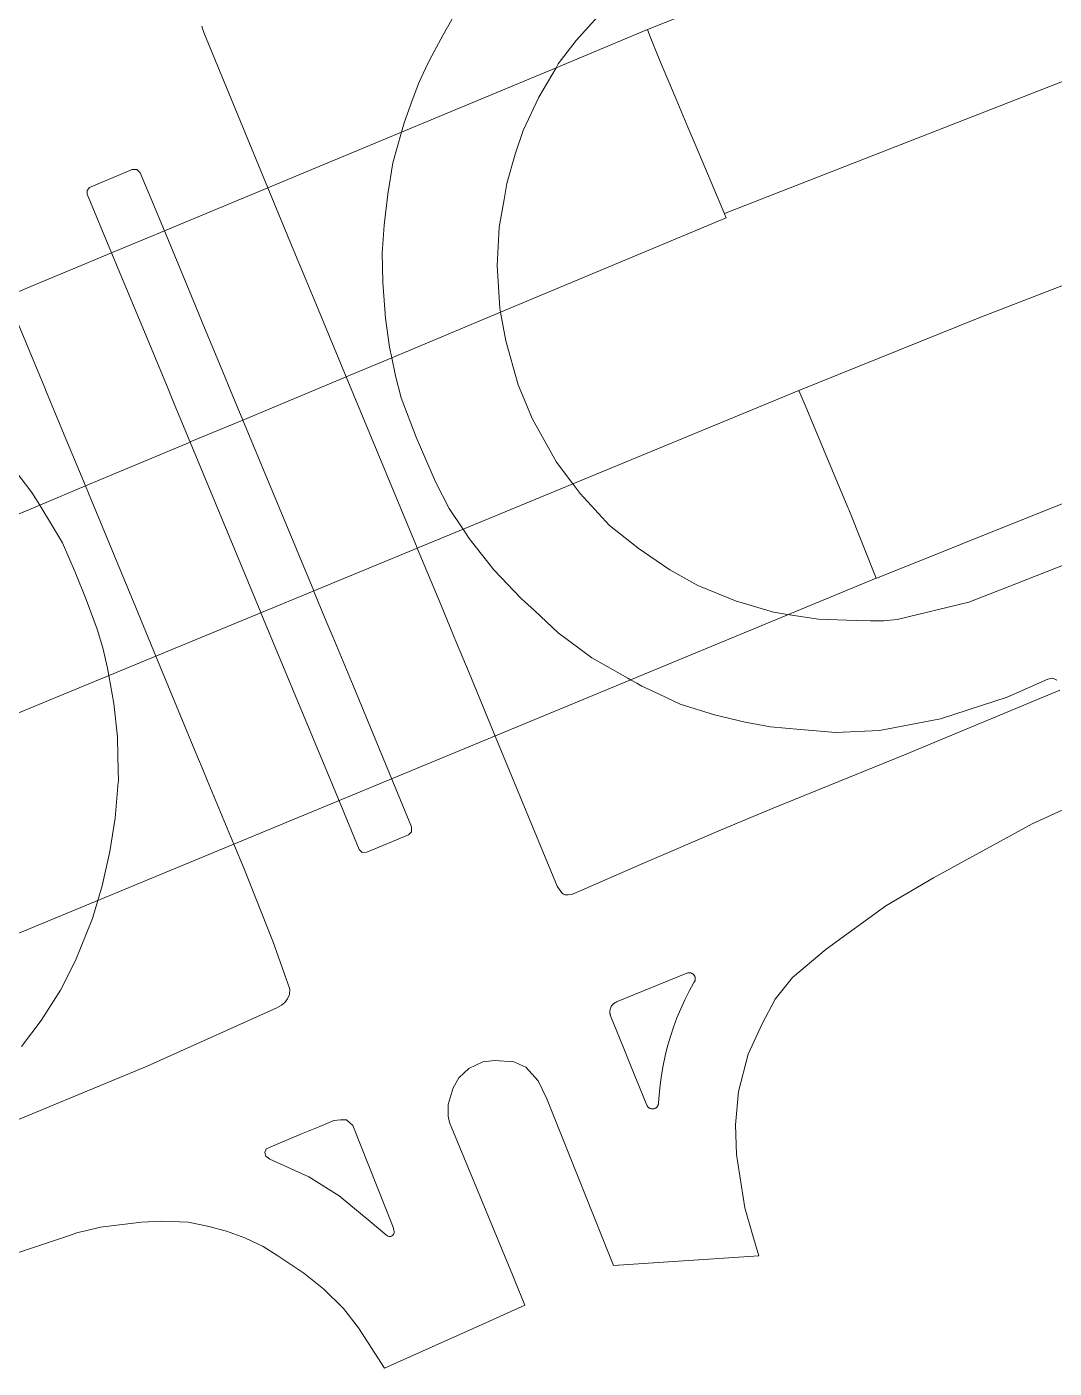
# Model space of a CAD drawing. Header units: metres. Extents: x 662613 to 666742, y 2728069 to 2732733.
# Drawn here: x 664243.6 to 664328.1, y 2729045.2 to 2729155.4 of the extents above; entities that cross this region are included whole.
import ezdxf

# ---------------------------------------------------------------- set-up
doc = ezdxf.new("R2010")
doc.units = ezdxf.units.M
doc.header["$MEASUREMENT"] = 0
doc.layers.add('Xref_DQ_MasterPlan_2024$0$DQ_ROADS', color=8, linetype='Continuous', lineweight=13)

# ---------------------------------------------------------------- blocks, each defined once
blk = doc.blocks.new('Xref_DQ_MasterPlan_2024$0$DQ_Roads_')
at = {"layer": 'Xref_DQ_MasterPlan_2024$0$DQ_ROADS'}
for points in [[(664353.683, 2729160.6813), (664326.0066, 2729149.8697), (664300.9565, 2729140.0841), (664300.9522, 2729140.0819), (664300.8269, 2729140.3778), (664298.6022, 2729145.6329), (664297.9444, 2729147.1866), (664296.9737, 2729149.4795), (664295.6014, 2729152.7211), (664294.806, 2729154.6877), (664294.6215, 2729155.1933), (664320.0876, 2729165.319), (664352.5012, 2729177.8603)], [(664291.0725, 2729156.8464), (664288.7543, 2729154.2921), (664287.2821, 2729152.3747), (664287.1001, 2729152.0603), (664285.6941, 2729149.631), (664284.4011, 2729146.8909), (664283.7394, 2729144.9571), (664283.0612, 2729142.5439), (664282.8312, 2729141.23), (664282.4318, 2729138.9483), (664282.2664, 2729135.7748), (664282.4817, 2729132.2956), (664282.5428, 2729131.9639), (664282.9779, 2729129.6015), (664283.9883, 2729125.9865), (664285.1793, 2729123.1601), (664287.1336, 2729119.6469), (664288.4819, 2729117.8545), (664288.5055, 2729117.8231), (664289.0856, 2729117.0519), (664291.5007, 2729114.4404), (664293.6891, 2729112.6971), (664293.8525, 2729112.5668), (664295.3285, 2729111.5523), (664296.4496, 2729110.7818), (664298.7655, 2729109.4925), (664301.8655, 2729108.23), (664304.9754, 2729107.3044), (664306.2966, 2729107.0979), (664308.6863, 2729106.7244), (664311.7796, 2729106.6252), (664312.9706, 2729106.6087), (664314.0459, 2729106.6087), (664315.1707, 2729106.7079), (664321.0597, 2729108.1293), (664324.9225, 2729109.6486), (664349.3779, 2729119.2669)], [(664334.8633, 2729118.6822), (664324.2024, 2729114.4111), (664321.938, 2729113.5035), (664317.507, 2729111.7274), (664313.4619, 2729110.1059), (664313.4271, 2729110.092), (664311.1742, 2729115.7345), (664311.1212, 2729115.8672), (664310.3391, 2729117.735), (664307.6433, 2729124.1729), (664307.0743, 2729125.5317), (664321.9509, 2729131.5384), (664341.4843, 2729139.0593)], [(664330.8852, 2729092.0106), (664326.2586, 2729089.9076), (664318.1411, 2729085.4633), (664314.2156, 2729083.164), (664309.3227, 2729079.617), (664306.5467, 2729077.2897), (664305.1167, 2729075.4952), (664304.0512, 2729073.4763), (664302.9016, 2729070.9808), (664302.1024, 2729067.9105), (664301.8501, 2729065.1626), (664301.9342, 2729062.7231), (664302.6212, 2729058.3349), (664303.2605, 2729056.1584), (664303.7742, 2729054.4096), (664291.8309, 2729053.6127), (664286.3381, 2729067.3146), (664285.6255, 2729068.7774), (664284.6128, 2729069.9026), (664283.6376, 2729070.3527), (664282.0623, 2729070.4652), (664281.0871, 2729070.3527), (664279.9244, 2729069.7901), (664279.0992, 2729069.0399), (664278.6491, 2729068.2148), (664278.2365, 2729066.827), (664278.2365, 2729065.8893), (664278.3491, 2729065.3642), (664283.5147, 2729052.8427), (664283.6821, 2729052.4371), (664284.5455, 2729050.3441), (664281.3152, 2729048.8948), (664273.0041, 2729045.1661), (664270.8654, 2729048.4686), (664269.6085, 2729050.0707), (664268.0102, 2729051.6553), (664266.3628, 2729052.9698), (664264.2084, 2729054.4002), (664263.0035, 2729055.1618), (664261.5036, 2729055.8743), (664260.0037, 2729056.4148), (664258.5357, 2729056.8235), (664256.876, 2729057.1552), (664254.6261, 2729057.2535), (664253.0012, 2729057.1547), (664249.6326, 2729056.7493), (664248.3949, 2729056.4537), (664247.7713, 2729056.3048), (664246.9924, 2729056.0447), (664242.8782, 2729054.671)], [(664257.9747, 2729155.4742), (664258.0234, 2729155.2735), (664258.1384, 2729154.9604), (664263.4071, 2729142.1911), (664265.5452, 2729137.0091), (664266.518, 2729134.6513), (664267.1981, 2729133.003), (664269.8369, 2729126.6519), (664275.6731, 2729112.6052), (664275.6872, 2729112.5714), (664277.614, 2729107.9337), (664278.6727, 2729105.3858), (664278.9188, 2729104.7934), (664279.9477, 2729102.3169), (664282.1058, 2729097.1079), (664287.2054, 2729084.7992), (664287.4973, 2729084.3481), (664287.6101, 2729084.2188), (664287.7175, 2729084.1362), (664287.8276, 2729084.0812), (664287.9653, 2729084.0757), (664288.0701, 2729084.0777), (664288.1085, 2729084.0785), (664288.348, 2729084.1142), (664288.5897, 2729084.1819), (664294.05, 2729086.555), (664300.8181, 2729089.4661), (664304.8186, 2729091.1437), (664315.8957, 2729095.6419), (664328.5472, 2729100.8898)], [(664328.3049, 2729101.7291), (664327.9766, 2729101.8835), (664327.555, 2729101.7905), (664324.1938, 2729100.331), (664318.7208, 2729098.5375), (664313.7124, 2729097.5704), (664310.1048, 2729097.4122), (664307.2188, 2729097.6583), (664304.7551, 2729097.8869), (664302.6609, 2729098.2562), (664300.1374, 2729098.8577), (664297.3042, 2729099.7545), (664296.2011, 2729100.2717), (664295.5157, 2729100.5931), (664294.1541, 2729101.2315), (664293.7477, 2729101.4603), (664293.2811, 2729101.7229), (664293.0111, 2729101.8749), (664290.0475, 2729103.5431), (664287.2846, 2729105.618), (664285.3244, 2729107.4318), (664284.2381, 2729108.4369), (664281.9855, 2729110.7931), (664279.9586, 2729113.3676), (664279.4539, 2729114.1267), (664279.4397, 2729114.148), (664278.322, 2729115.8293), (664277.178, 2729118.0097), (664275.6101, 2729121.695), (664274.3606, 2729124.9129), (664273.8981, 2729126.7267), (664273.5853, 2729128.219), (664273.4021, 2729129.0925), (664273.0822, 2729131.4743), (664272.8581, 2729134.4113), (664272.7941, 2729136.8571), (664272.819, 2729137.2106), (664272.9532, 2729139.1195), (664273.2732, 2729141.6771), (664273.6732, 2729144.2507), (664274.3986, 2729146.7696), (664274.617, 2729147.5277), (664275.2588, 2729149.3629), (664275.8187, 2729150.8116), (664276.5486, 2729152.4201), (664276.8842, 2729153.0384), (664277.82, 2729154.7624), (664278.8998, 2729156.6507)], [(664241.934, 2729133.2465), (664250.5488, 2729136.835), (664254.8862, 2729138.6417), (664263.4071, 2729142.1911), (664274.3986, 2729146.7696), (664287.1001, 2729152.0603), (664294.6215, 2729155.1933), (664294.806, 2729154.6877), (664295.6014, 2729152.7211), (664296.9737, 2729149.4795), (664297.9444, 2729147.1866), (664298.6022, 2729145.6329), (664300.8269, 2729140.3778), (664301.1038, 2729139.7237), (664282.5428, 2729131.9639), (664273.5853, 2729128.219), (664269.8335, 2729126.6602), (664269.8369, 2729126.6519), (664261.3417, 2729123.1004), (664257.0027, 2729121.2981), (664257.0068, 2729121.2881), (664248.3889, 2729117.6852), (664244.6301, 2729116.1138), (664235.646, 2729112.3578)], [(664242.1623, 2729119.5534), (664243.9915, 2729117.1507), (664244.6301, 2729116.1138), (664245.6149, 2729114.5147), (664246.5017, 2729112.9983), (664247.5459, 2729110.5983), (664248.4628, 2729108.3403), (664249.3699, 2729105.9066), (664249.8356, 2729104.3791), (664250.2001, 2729102.7099), (664250.3134, 2729102.0941), (664250.3141, 2729102.0904), (664250.7374, 2729099.7918), (664251.0218, 2729097.0712), (664251.0586, 2729095.4044), (664251.1032, 2729093.3831), (664251.0989, 2729093.3347), (664250.839, 2729090.3782), (664250.4118, 2729087.6288), (664249.7605, 2729084.8172), (664249.4012, 2729083.6021), (664248.968, 2729082.1371), (664247.5864, 2729078.6811), (664246.3347, 2729076.2508), (664244.7399, 2729073.7433), (664243.1326, 2729071.5973)], [(664239.8199, 2729064.3365), (664253.4637, 2729069.9943), (664264.1428, 2729074.7786), (664264.5228, 2729075.0031), (664264.7835, 2729075.222), (664265.0235, 2729075.5346), (664265.1695, 2729075.8786), (664265.2112, 2729076.3164), (664263.803, 2729080.2562), (664263.367, 2729081.3652), (664261.4565, 2729086.2239), (664260.6122, 2729088.2318), (664258.4027, 2729093.4865), (664257.9821, 2729094.5028), (664257.3927, 2729095.927), (664254.1801, 2729103.6907), (664254.175, 2729103.703), (664252.5266, 2729107.6864), (664248.6354, 2729117.0895), (664248.3889, 2729117.6852), (664246.7836, 2729121.5643), (664245.2052, 2729125.3786), (664245.0485, 2729125.7555), (664241.934, 2729133.2465)]]:
    blk.add_lwpolyline(points, dxfattribs=at)
for points in [[(664270.9146, 2729087.8067), (664271.1446, 2729087.5625), (664271.5484, 2729087.5785), (664274.9659, 2729088.9981), (664275.2269, 2729089.2477), (664275.2269, 2729089.6727), (664273.5979, 2729093.5945), (664270.4031, 2729101.2858), (664268.7653, 2729105.2287), (664268.2065, 2729106.5739), (664267.2162, 2729108.9581), (664267.1753, 2729109.0566), (664261.3417, 2729123.1004), (664260.3331, 2729125.5285), (664259.6929, 2729127.0699), (664257.9969, 2729131.1529), (664257.4373, 2729132.5002), (664254.8862, 2729138.6417), (664253.7704, 2729141.328), (664252.9005, 2729143.4219), (664252.6297, 2729143.6959), (664252.2469, 2729143.6919), (664248.7288, 2729142.2163), (664248.5433, 2729141.9581), (664248.5437, 2729141.6622), (664250.5488, 2729136.835), (664253.656, 2729129.3549), (664255.19, 2729125.662), (664255.7012, 2729124.4313), (664257.0068, 2729121.2881), (664262.8206, 2729107.2922), (664262.8325, 2729107.2635), (664266.0588, 2729099.4965), (664269.2554, 2729091.8011)], [(664228.5776, 2729077.0902), (664228.3741, 2729077.5819), (664227.3073, 2729080.1611), (664226.1143, 2729083.0437), (664222.9129, 2729090.7799), (664307.0743, 2729125.5317), (664307.6433, 2729124.1729), (664310.3391, 2729117.735), (664311.1212, 2729115.8672), (664311.1742, 2729115.7345), (664313.4272, 2729110.0919), (664229.3151, 2729075.3072)], [(664292.6681, 2729071.4544), (664293.2759, 2729069.9437), (664294.5714, 2729066.7875), (664294.5878, 2729066.7515), (664294.607, 2729066.7169), (664294.629, 2729066.6841), (664294.6534, 2729066.6529), (664294.6802, 2729066.6239), (664294.7092, 2729066.5971), (664294.7404, 2729066.5725), (664294.7732, 2729066.5507), (664294.8078, 2729066.5313), (664294.8436, 2729066.5149), (664294.8808, 2729066.5013), (664294.9188, 2729066.4907), (664294.9576, 2729066.4831), (664294.997, 2729066.4787), (664295.0364, 2729066.4773), (664295.076, 2729066.4791), (664295.1152, 2729066.4839), (664295.1538, 2729066.4919), (664295.1918, 2729066.5029), (664295.2288, 2729066.5167), (664295.2646, 2729066.5337), (664295.299, 2729066.5533), (664295.3316, 2729066.5755), (664295.3624, 2729066.6003), (664295.3912, 2729066.6275), (664295.4176, 2729066.6567), (664295.4418, 2729066.6881), (664295.4634, 2729066.7211), (664295.4822, 2729066.7559), (664295.4984, 2729066.7921), (664295.5116, 2729066.8293), (664295.5218, 2729066.8675), (664295.5288, 2729066.9063), (664295.533, 2729066.9457), (664295.5762, 2729067.6301), (664295.6572, 2729068.4393), (664295.768, 2729069.2467), (664295.9086, 2729070.0504), (664296.0788, 2729070.849), (664296.2782, 2729071.6408), (664296.5064, 2729072.4242), (664296.763, 2729073.1976), (664297.0471, 2729073.9596), (664297.3583, 2729074.7086), (664297.6951, 2729075.4433), (664298.0573, 2729076.1623), (664298.4433, 2729076.8645), (664298.4663, 2729076.8957), (664298.4871, 2729076.9283), (664298.5051, 2729076.9627), (664298.5203, 2729076.9981), (664298.5327, 2729077.0349), (664298.5423, 2729077.0723), (664298.5489, 2729077.1105), (664298.5525, 2729077.1491), (664298.5531, 2729077.1877), (664298.5507, 2729077.2265), (664298.5451, 2729077.2647), (664298.5367, 2729077.3025), (664298.5253, 2729077.3395), (664298.5111, 2729077.3755), (664298.4941, 2729077.4103), (664298.4745, 2729077.4435), (664298.4521, 2729077.4753), (664298.4275, 2729077.5051), (664298.4007, 2729077.5329), (664298.3717, 2729077.5587), (664298.3407, 2729077.5819), (664298.3081, 2729077.6029), (664298.2739, 2729077.6209), (664298.2385, 2729077.6365), (664298.2019, 2729077.6491), (664298.1645, 2729077.6589), (664298.1263, 2729077.6657), (664298.0879, 2729077.6695), (664298.0491, 2729077.6703), (664298.0105, 2729077.6681), (664297.9721, 2729077.6627), (664297.9343, 2729077.6545), (664297.8973, 2729077.6433), (664297.8611, 2729077.6293), (664292.0783, 2729075.2682), (664292.0412, 2729075.2526), (664292.0048, 2729075.2352), (664291.9694, 2729075.216), (664291.9348, 2729075.1952), (664291.9012, 2729075.173), (664291.8686, 2729075.1492), (664291.8372, 2729075.124), (664291.8072, 2729075.0972), (664291.7782, 2729075.0692), (664291.7506, 2729075.0398), (664291.7244, 2729075.0092), (664291.6996, 2729074.9774), (664291.6764, 2729074.9444), (664291.6546, 2729074.9106), (664291.6346, 2729074.8756), (664291.616, 2729074.8398), (664291.5992, 2729074.8032), (664291.5842, 2729074.7658), (664291.5708, 2729074.7278), (664291.5592, 2729074.6892), (664291.5494, 2729074.65), (664291.5414, 2729074.6106), (664291.5352, 2729074.5708), (664291.5308, 2729074.5306), (664291.5284, 2729074.4904), (664291.528, 2729074.4502), (664291.5292, 2729074.4098), (664291.5322, 2729074.3698), (664291.5372, 2729074.3296), (664291.544, 2729074.29), (664291.5528, 2729074.2506), (664291.5632, 2729074.2118), (664291.5754, 2729074.1734), (664291.5894, 2729074.1356), (664292.3722, 2729072.19)], [(664269.2756, 2729059.3246), (664271.819, 2729057.2234), (664273.1776, 2729056.0668), (664273.2773, 2729056.0038), (664273.3812, 2729055.9962), (664273.4796, 2729056.003), (664273.5576, 2729056.0239), (664273.657, 2729056.0768), (664273.7224, 2729056.1584), (664273.7769, 2729056.284), (664273.7837, 2729056.4106), (664273.702, 2729056.7524), (664270.3907, 2729065.1231), (664269.8554, 2729065.5691), (664269.3648, 2729065.5691), (664268.8296, 2729065.5245), (664267.6763, 2729065.0448), (664266.1723, 2729064.4191), (664263.254, 2729063.2051), (664263.1468, 2729062.9025), (664263.2263, 2729062.5843), (664263.5663, 2729062.3577), (664266.7778, 2729060.8857)]]:
    blk.add_lwpolyline(points, close=True, dxfattribs=at)
blk = doc.blocks.new('Xref_DQ_MasterPlan_2024')
blk.add_blockref('Xref_DQ_MasterPlan_2024$0$DQ_Roads_', (0, 0))

msp = doc.modelspace()

# ---------------------------------------------------------------- block references
msp.add_blockref('Xref_DQ_MasterPlan_2024', (0, 0))

doc.saveas('drawing.dxf')
